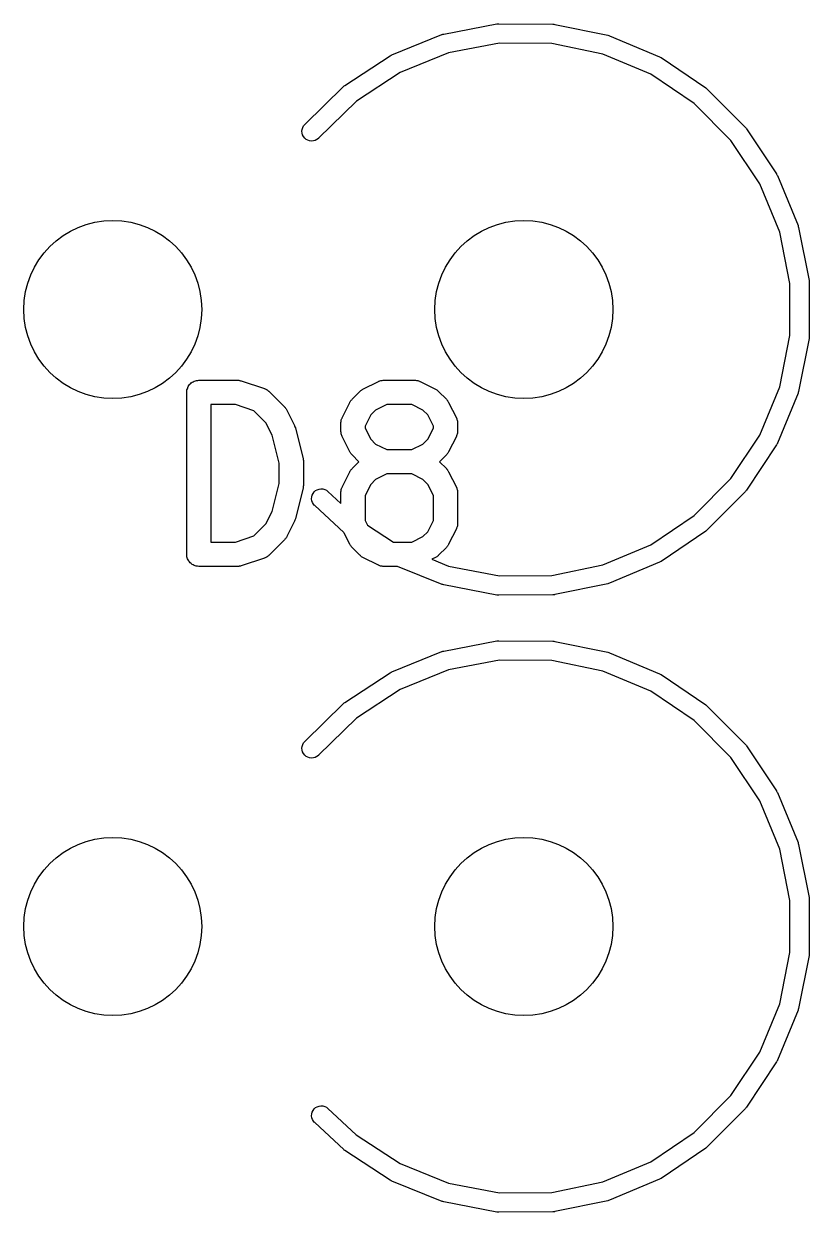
# Model space of a CAD drawing. Extents: x 47 to 146.1, y -90.2 to -39.3.
# Drawn here: x 62.95 to 67.8, y -74.15 to -66.82 of the extents above; entities that cross this region are included whole.
import ezdxf

# ---------------------------------------------------------------- set-up
doc = ezdxf.new("R2010")
doc.units = 0
doc.header["$MEASUREMENT"] = 0
doc.layers.add('BLACK', color=7, linetype='CONTINUOUS')

msp = doc.modelspace()

# ---------------------------------------------------------------- linework, layer by layer
at = {"layer": 'BLACK', "linetype": 'CONTINUOUS'}
for p, q in [((65.5454, -66.8793), (65.8735, -66.8167)), ((65.8735, -66.8167), (65.8743, -66.8165)), ((65.8743, -66.8165), (65.8797, -66.8161)), ((65.8797, -66.8161), (65.8852, -66.8156)), ((65.8852, -66.8156), (66.2192, -66.8179)), ((66.2192, -66.8179), (66.22, -66.8179)), ((66.22, -66.8179), (66.2254, -66.8186)), ((66.2254, -66.8186), (66.2308, -66.8191)), ((66.2308, -66.8191), (66.558, -66.8863)), ((65.2245, -67.0077), (65.5342, -66.8826)), ((65.5342, -66.8826), (65.5349, -66.8823)), ((65.5349, -66.8823), (65.5402, -66.8808)), ((65.5402, -66.8808), (65.5454, -66.8793)), ((66.558, -66.8863), (66.5588, -66.8864)), ((66.5588, -66.8864), (66.564, -66.8881)), ((66.564, -66.8881), (66.5692, -66.8897)), ((66.5692, -66.8897), (66.8771, -67.0191)), ((65.5737, -66.996), (65.2749, -67.1168)), ((65.8902, -66.9356), (65.5737, -66.996)), ((66.2125, -66.9379), (65.8902, -66.9356)), ((66.5281, -67.0026), (66.2125, -66.9379)), ((66.8252, -67.1275), (66.5281, -67.0026)), ((64.9346, -67.1961), (65.2141, -67.0132)), ((65.2141, -67.0132), (65.2148, -67.0127)), ((65.2148, -67.0127), (65.2197, -67.0102)), ((65.2197, -67.0102), (65.2245, -67.0077)), ((66.8771, -67.0191), (66.8779, -67.0195)), ((66.8779, -67.0195), (66.8827, -67.0221)), ((66.8827, -67.0221), (66.8874, -67.0247)), ((66.8874, -67.0247), (67.1644, -67.2115)), ((65.2749, -67.1168), (65.0053, -67.2933)), ((67.0924, -67.3077), (66.8252, -67.1275)), ((64.6869, -67.4371), (64.9255, -67.2034)), ((64.9255, -67.2034), (64.9261, -67.2028)), ((64.9261, -67.2028), (64.9304, -67.1995)), ((64.9304, -67.1995), (64.9346, -67.1961)), ((67.1644, -67.2115), (67.1651, -67.2119)), ((67.1651, -67.2119), (67.1692, -67.2154)), ((67.1692, -67.2154), (67.1734, -67.2189)), ((67.1734, -67.2189), (67.4088, -67.4559)), ((65.0053, -67.2933), (64.7708, -67.5229)), ((67.3195, -67.5363), (67.0924, -67.3077)), ((64.6793, -67.4461), (64.6869, -67.4371)), ((64.6689, -67.4792), (64.6702, -67.4675)), ((64.6698, -67.4908), (64.6689, -67.4792)), ((64.6731, -67.5021), (64.6698, -67.4908)), ((64.6702, -67.4675), (64.6737, -67.4564)), ((64.6784, -67.5125), (64.6731, -67.5021)), ((64.6737, -67.4564), (64.6793, -67.4461)), ((64.6857, -67.5217), (64.6784, -67.5125)), ((67.4088, -67.4559), (67.4094, -67.4565)), ((67.4094, -67.4565), (67.4128, -67.4608)), ((67.4128, -67.4608), (67.4162, -67.465)), ((67.4162, -67.465), (67.601, -67.7432)), ((64.6946, -67.5293), (64.6857, -67.5217)), ((64.7048, -67.535), (64.6946, -67.5293)), ((64.716, -67.5386), (64.7048, -67.535)), ((64.7276, -67.54), (64.716, -67.5386)), ((64.7393, -67.5391), (64.7276, -67.54)), ((64.7505, -67.5359), (64.7393, -67.5391)), ((64.761, -67.5307), (64.7505, -67.5359)), ((64.7702, -67.5234), (64.761, -67.5307)), ((64.7708, -67.5229), (64.7702, -67.5234)), ((67.4978, -67.8047), (67.3195, -67.5363)), ((67.6207, -68.1026), (67.4978, -67.8047)), ((67.601, -67.7432), (67.6015, -67.7439)), ((67.6015, -67.7439), (67.604, -67.7487)), ((67.604, -67.7487), (67.6065, -67.7535)), ((67.6065, -67.7535), (67.7339, -68.0623)), ((67.6833, -68.4187), (67.6207, -68.1026)), ((67.7339, -68.0623), (67.7342, -68.0631)), ((67.7342, -68.0631), (67.7357, -68.0684)), ((67.7357, -68.0684), (67.7372, -68.0735)), ((67.7372, -68.0735), (67.8021, -68.4012)), ((67.6833, -68.741), (67.6833, -68.4187)), ((67.8021, -68.4012), (67.8023, -68.402)), ((67.8023, -68.402), (67.8027, -68.4074)), ((67.8027, -68.4074), (67.8033, -68.4128)), ((67.8033, -68.4128), (67.8033, -68.7469)), ((67.6207, -69.0571), (67.6833, -68.741)), ((67.8022, -68.7585), (67.7373, -69.0862)), ((67.8027, -68.7531), (67.8022, -68.7585)), ((67.8033, -68.7477), (67.8027, -68.7531)), ((67.8033, -68.7469), (67.8033, -68.7477)), ((63.963, -69.0622), (63.9664, -69.056)), ((63.9664, -69.056), (63.9697, -69.0498)), ((63.9697, -69.0498), (63.9699, -69.0496)), ((63.9699, -69.0496), (63.97, -69.0494)), ((63.97, -69.0494), (63.9746, -69.0439)), ((63.9746, -69.0439), (63.9791, -69.0385)), ((63.9791, -69.0385), (63.9793, -69.0384)), ((63.9793, -69.0384), (63.9794, -69.0382)), ((63.9794, -69.0382), (63.9849, -69.0338)), ((63.9849, -69.0338), (63.9904, -69.0293)), ((63.9904, -69.0293), (63.9906, -69.0292)), ((63.9906, -69.0292), (63.9908, -69.029)), ((63.9908, -69.029), (63.9971, -69.0257)), ((63.9971, -69.0257), (64.0033, -69.0224)), ((64.0033, -69.0224), (64.0036, -69.0223)), ((64.0036, -69.0223), (64.0038, -69.0222)), ((64.0038, -69.0222), (64.0106, -69.0202)), ((64.0106, -69.0202), (64.0173, -69.0182)), ((64.0173, -69.0182), (64.0176, -69.0181)), ((64.0176, -69.0181), (64.0178, -69.0181)), ((64.0178, -69.0181), (64.0249, -69.0174)), ((64.0249, -69.0174), (64.0319, -69.0167)), ((64.0319, -69.0167), (64.27, -69.0167)), ((64.27, -69.0167), (64.271, -69.0168)), ((64.271, -69.0168), (64.2752, -69.0172)), ((64.2752, -69.0172), (64.2794, -69.0173)), ((64.2794, -69.0173), (64.2825, -69.018)), ((64.2825, -69.018), (64.2856, -69.0184)), ((64.2856, -69.0184), (64.2896, -69.0197)), ((64.2896, -69.0197), (64.2937, -69.0206)), ((64.2937, -69.0206), (64.4366, -69.0682)), ((65.046, -69.0723), (65.1412, -69.0247)), ((65.1412, -69.0247), (65.1422, -69.0242)), ((65.1422, -69.0242), (65.1442, -69.0234)), ((65.1442, -69.0234), (65.1462, -69.0224)), ((65.1462, -69.0224), (65.1511, -69.0209)), ((65.1511, -69.0209), (65.1559, -69.0192)), ((65.1559, -69.0192), (65.1581, -69.0188)), ((65.1581, -69.0188), (65.1602, -69.0182)), ((65.1602, -69.0182), (65.1653, -69.0177)), ((65.1653, -69.0177), (65.1704, -69.0169)), ((65.1704, -69.0169), (65.1726, -69.017)), ((65.1726, -69.017), (65.1748, -69.0167)), ((65.1748, -69.0167), (65.3652, -69.0167)), ((65.3652, -69.0167), (65.3663, -69.0168)), ((65.3663, -69.0168), (65.3685, -69.017)), ((65.3685, -69.017), (65.3707, -69.0169)), ((65.3707, -69.0169), (65.3757, -69.0178)), ((65.3757, -69.0178), (65.3808, -69.0184)), ((65.3808, -69.0184), (65.3829, -69.019)), ((65.3829, -69.019), (65.3851, -69.0194)), ((65.3851, -69.0194), (65.3899, -69.0213)), ((65.3899, -69.0213), (65.3948, -69.0228)), ((65.3948, -69.0228), (65.3967, -69.0239)), ((65.3967, -69.0239), (65.3988, -69.0247)), ((65.3988, -69.0247), (65.494, -69.0723)), ((67.498, -69.3551), (67.6207, -69.0571)), ((63.9569, -69.0907), (63.9577, -69.0837)), ((63.9569, -69.0912), (63.9569, -69.0907)), ((63.9569, -69.0917), (63.9569, -69.0912)), ((63.9569, -69.0912), (63.9569, -69.0912)), ((63.9569, -69.0912), (63.9569, -69.0912)), ((63.9569, -70.0917), (63.9569, -69.0917)), ((63.9577, -69.0837), (63.9584, -69.0767)), ((63.9584, -69.0767), (63.9585, -69.0764)), ((63.9585, -69.0762), (63.9607, -69.0695)), ((63.9585, -69.0764), (63.9585, -69.0762)), ((63.9607, -69.0695), (63.9628, -69.0627)), ((63.9628, -69.0627), (63.9629, -69.0624)), ((63.9629, -69.0624), (63.963, -69.0622)), ((64.4366, -69.0682), (64.4376, -69.0686)), ((64.4376, -69.0686), (64.4396, -69.0695)), ((64.4396, -69.0695), (64.4417, -69.0701)), ((64.4417, -69.0701), (64.4462, -69.0725)), ((64.4462, -69.0725), (64.4508, -69.0747)), ((64.4508, -69.0747), (64.4526, -69.076)), ((64.4526, -69.076), (64.4546, -69.077)), ((64.4546, -69.077), (64.4585, -69.0803)), ((64.4585, -69.0803), (64.4627, -69.0833)), ((64.4627, -69.0833), (64.4642, -69.0849)), ((64.4642, -69.0849), (64.4659, -69.0863)), ((64.4659, -69.0863), (64.5611, -69.1816)), ((64.9789, -69.134), (65.0265, -69.0863)), ((65.0265, -69.0863), (65.0272, -69.0856)), ((65.0272, -69.0856), (65.0305, -69.083)), ((65.0305, -69.083), (65.0336, -69.0801)), ((65.0336, -69.0801), (65.0362, -69.0784)), ((65.0362, -69.0784), (65.0387, -69.0765)), ((65.0387, -69.0765), (65.0424, -69.0745)), ((65.0424, -69.0745), (65.046, -69.0723)), ((65.494, -69.0723), (65.495, -69.0728)), ((65.495, -69.0728), (65.4985, -69.075)), ((65.4985, -69.075), (65.5022, -69.077)), ((65.5022, -69.077), (65.5046, -69.079)), ((65.5046, -69.079), (65.5072, -69.0807)), ((65.5072, -69.0807), (65.5103, -69.0837)), ((65.5103, -69.0837), (65.5135, -69.0863)), ((65.5135, -69.0863), (65.5611, -69.134)), ((67.7339, -69.0974), (67.6067, -69.4062)), ((67.7355, -69.0922), (67.7339, -69.0974)), ((67.7372, -69.087), (67.7355, -69.0922)), ((67.7373, -69.0862), (67.7372, -69.087)), ((64.1069, -69.1667), (64.1069, -70.0167)), ((64.2578, -69.1667), (64.1069, -69.1667)), ((64.3723, -69.2049), (64.2578, -69.1667)), ((64.5611, -69.1816), (64.5619, -69.1823)), ((64.5619, -69.1823), (64.5645, -69.1856)), ((64.5645, -69.1856), (64.5674, -69.1887)), ((64.5674, -69.1887), (64.569, -69.1913)), ((64.569, -69.1913), (64.571, -69.1938)), ((64.571, -69.1938), (64.5729, -69.1975)), ((64.5729, -69.1975), (64.5752, -69.2011)), ((64.5752, -69.2011), (64.6228, -69.2963)), ((64.9172, -69.2487), (64.9648, -69.1534)), ((64.9648, -69.1534), (64.9653, -69.1525)), ((64.9653, -69.1525), (64.9676, -69.149)), ((64.9676, -69.149), (64.9696, -69.1453)), ((64.9696, -69.1453), (64.9716, -69.1429)), ((64.9716, -69.1429), (64.9733, -69.1402)), ((64.9733, -69.1402), (64.9762, -69.1372)), ((64.9762, -69.1372), (64.9789, -69.134)), ((65.1239, -69.201), (65.0935, -69.2314)), ((65.1925, -69.1667), (65.1239, -69.201)), ((65.3475, -69.1667), (65.1925, -69.1667)), ((65.416, -69.201), (65.3475, -69.1667)), ((65.4465, -69.2314), (65.416, -69.201)), ((65.5611, -69.134), (65.5619, -69.1347)), ((65.5619, -69.1347), (65.5645, -69.138)), ((65.5645, -69.138), (65.5674, -69.1411)), ((65.5674, -69.1411), (65.569, -69.1437)), ((65.569, -69.1437), (65.571, -69.1461)), ((65.571, -69.1461), (65.5729, -69.1499)), ((65.5729, -69.1499), (65.5752, -69.1534)), ((65.5752, -69.1534), (65.6228, -69.2487)), ((64.4465, -69.279), (64.3723, -69.2049)), ((64.9095, -69.2768), (64.9104, -69.2717)), ((64.9095, -69.279), (64.9095, -69.2768)), ((64.9104, -69.2717), (64.9109, -69.2666)), ((64.9109, -69.2666), (64.9116, -69.2645)), ((64.9116, -69.2645), (64.912, -69.2623)), ((64.912, -69.2623), (64.9138, -69.2576)), ((64.9138, -69.2576), (64.9154, -69.2527)), ((64.9154, -69.2527), (64.9164, -69.2507)), ((64.9164, -69.2507), (64.9172, -69.2487)), ((65.0935, -69.2314), (65.0593, -69.2999)), ((65.4807, -69.2999), (65.4465, -69.2314)), ((65.6228, -69.2487), (65.6233, -69.2496)), ((65.6233, -69.2496), (65.624, -69.2517)), ((65.624, -69.2517), (65.6251, -69.2536)), ((65.6251, -69.2536), (65.6265, -69.2586)), ((65.6265, -69.2586), (65.6283, -69.2634)), ((65.6283, -69.2634), (65.6286, -69.2655)), ((65.6286, -69.2655), (65.6293, -69.2677)), ((65.6293, -69.2677), (65.6298, -69.2728)), ((65.6298, -69.2728), (65.6306, -69.2778)), ((65.6306, -69.2778), (65.6305, -69.28)), ((64.4849, -69.356), (64.4465, -69.279)), ((64.6228, -69.2963), (64.6233, -69.2972)), ((64.6233, -69.2972), (64.6234, -69.2976)), ((64.6234, -69.2976), (64.6236, -69.2979)), ((64.6236, -69.2979), (64.6259, -69.3045)), ((64.6259, -69.3045), (64.6283, -69.311)), ((64.6283, -69.311), (64.6284, -69.3113)), ((64.6284, -69.3113), (64.6285, -69.3117)), ((64.6285, -69.3117), (64.6761, -69.5021)), ((64.9093, -69.2812), (64.9095, -69.279)), ((64.9093, -69.2822), (64.9093, -69.2812)), ((64.9093, -69.3298), (64.9093, -69.2822)), ((64.9095, -69.332), (64.9093, -69.3298)), ((64.9094, -69.3342), (64.9095, -69.332)), ((64.9102, -69.3393), (64.9094, -69.3342)), ((64.9107, -69.3444), (64.9102, -69.3393)), ((64.9114, -69.3465), (64.9107, -69.3444)), ((64.9117, -69.3487), (64.9114, -69.3465)), ((64.9135, -69.3535), (64.9117, -69.3487)), ((65.0593, -69.2999), (65.0593, -69.3121)), ((65.0593, -69.3121), (65.0935, -69.3807)), ((65.4465, -69.3807), (65.4807, -69.3121)), ((65.4807, -69.3121), (65.4807, -69.2999)), ((65.628, -69.3497), (65.6262, -69.3545)), ((65.6284, -69.3475), (65.628, -69.3497)), ((65.6291, -69.3454), (65.6284, -69.3475)), ((65.6296, -69.3403), (65.6291, -69.3454)), ((65.6305, -69.3353), (65.6296, -69.3403)), ((65.6305, -69.28), (65.6307, -69.2822)), ((65.6307, -69.3309), (65.6305, -69.3331)), ((65.6305, -69.3331), (65.6305, -69.3353)), ((65.6307, -69.2822), (65.6307, -69.3298)), ((65.6307, -69.3298), (65.6307, -69.3309)), ((64.5283, -69.5296), (64.4849, -69.356)), ((64.9149, -69.3584), (64.9135, -69.3535)), ((64.916, -69.3604), (64.9149, -69.3584)), ((64.9167, -69.3624), (64.916, -69.3604)), ((64.9172, -69.3634), (64.9167, -69.3624)), ((64.9648, -69.4586), (64.9172, -69.3634)), ((65.0935, -69.3807), (65.1239, -69.4111)), ((65.1239, -69.4111), (65.1925, -69.4453)), ((65.3475, -69.4453), (65.416, -69.4111)), ((65.416, -69.4111), (65.4465, -69.3807)), ((65.6228, -69.3634), (65.5752, -69.4586)), ((65.6236, -69.3613), (65.6228, -69.3634)), ((65.6246, -69.3594), (65.6236, -69.3613)), ((65.6262, -69.3545), (65.6246, -69.3594)), ((67.3197, -69.6235), (67.498, -69.3551)), ((67.6012, -69.4166), (67.4164, -69.6948)), ((67.6037, -69.4118), (67.6012, -69.4166)), ((67.6064, -69.407), (67.6037, -69.4118)), ((67.6067, -69.4062), (67.6064, -69.407)), ((64.9671, -69.4622), (64.9648, -69.4586)), ((64.969, -69.4659), (64.9671, -69.4622)), ((64.971, -69.4684), (64.969, -69.4659)), ((64.9726, -69.471), (64.971, -69.4684)), ((64.9755, -69.4741), (64.9726, -69.471)), ((64.9781, -69.4774), (64.9755, -69.4741)), ((64.9789, -69.4781), (64.9781, -69.4774)), ((65.0211, -69.5203), (64.9789, -69.4781)), ((65.1925, -69.4453), (65.3475, -69.4453)), ((65.5611, -69.4781), (65.5189, -69.5203)), ((65.5638, -69.4749), (65.5611, -69.4781)), ((65.5667, -69.4718), (65.5638, -69.4749)), ((65.5684, -69.4692), (65.5667, -69.4718)), ((65.5704, -69.4668), (65.5684, -69.4692)), ((65.5724, -69.4631), (65.5704, -69.4668)), ((65.5747, -69.4596), (65.5724, -69.4631)), ((65.5752, -69.4586), (65.5747, -69.4596)), ((64.5283, -69.6539), (64.5283, -69.5296)), ((64.6761, -69.5021), (64.6763, -69.5031)), ((64.6763, -69.5031), (64.6765, -69.5045)), ((64.6765, -69.5045), (64.6769, -69.5057)), ((64.6769, -69.5057), (64.6775, -69.5117)), ((64.6775, -69.5117), (64.6783, -69.5177)), ((64.6783, -69.5177), (64.6782, -69.519)), ((64.6782, -69.519), (64.6783, -69.5203)), ((64.6783, -69.5203), (64.6783, -69.6632)), ((64.9696, -69.5738), (64.9716, -69.5714)), ((64.9716, -69.5714), (64.9733, -69.5688)), ((64.9733, -69.5688), (64.9762, -69.5658)), ((64.9762, -69.5658), (64.9789, -69.5625)), ((64.9789, -69.5625), (65.0211, -69.5203)), ((65.5189, -69.5203), (65.5611, -69.5625)), ((65.5611, -69.5625), (65.5619, -69.5633)), ((65.5619, -69.5633), (65.5645, -69.5666)), ((65.5645, -69.5666), (65.5674, -69.5696)), ((65.5674, -69.5696), (65.569, -69.5723)), ((64.9172, -69.6773), (64.9648, -69.582)), ((64.9648, -69.582), (64.9653, -69.5811)), ((64.9653, -69.5811), (64.9676, -69.5775)), ((64.9676, -69.5775), (64.9696, -69.5738)), ((65.1239, -69.6296), (65.0935, -69.66)), ((65.1925, -69.5953), (65.1239, -69.6296)), ((65.3475, -69.5953), (65.1925, -69.5953)), ((65.416, -69.6296), (65.3475, -69.5953)), ((65.4465, -69.66), (65.416, -69.6296)), ((65.569, -69.5723), (65.571, -69.5747)), ((65.571, -69.5747), (65.5729, -69.5784)), ((65.5729, -69.5784), (65.5752, -69.582)), ((65.5752, -69.582), (65.6228, -69.6773)), ((67.0926, -69.8522), (67.3197, -69.6235)), ((64.4849, -69.8275), (64.5283, -69.6539)), ((64.6761, -69.6814), (64.6285, -69.8718)), ((64.6763, -69.68), (64.6761, -69.6814)), ((64.6767, -69.6788), (64.6763, -69.68)), ((64.6774, -69.6728), (64.6767, -69.6788)), ((64.6782, -69.6669), (64.6774, -69.6728)), ((64.6783, -69.6642), (64.6782, -69.6655)), ((64.6782, -69.6655), (64.6782, -69.6669)), ((64.6783, -69.6632), (64.6783, -69.6642)), ((64.7324, -69.726), (64.7376, -69.7155)), ((64.7376, -69.7155), (64.7448, -69.7062)), ((64.7448, -69.7062), (64.7536, -69.6985)), ((64.7536, -69.6985), (64.7638, -69.6927)), ((64.7638, -69.6927), (64.7748, -69.6889)), ((64.7748, -69.6889), (64.7865, -69.6874)), ((64.7865, -69.6874), (64.7981, -69.6882)), ((64.7981, -69.6882), (64.8095, -69.6912)), ((64.8095, -69.6912), (64.82, -69.6963)), ((64.82, -69.6963), (64.8293, -69.7034)), ((64.8293, -69.7034), (64.9093, -69.7777)), ((64.9093, -69.7097), (64.9095, -69.7076)), ((64.9093, -69.7108), (64.9093, -69.7097)), ((64.9093, -69.7777), (64.9093, -69.7108)), ((64.9095, -69.7053), (64.9104, -69.7003)), ((64.9095, -69.7076), (64.9095, -69.7053)), ((64.9104, -69.7003), (64.9109, -69.6952)), ((64.9109, -69.6952), (64.9116, -69.6931)), ((64.9116, -69.6931), (64.912, -69.6909)), ((64.912, -69.6909), (64.9138, -69.6861)), ((64.9138, -69.6861), (64.9154, -69.6812)), ((64.9154, -69.6812), (64.9164, -69.6793)), ((64.9164, -69.6793), (64.9172, -69.6773)), ((65.0935, -69.66), (65.0593, -69.7285)), ((65.4807, -69.7285), (65.4465, -69.66)), ((65.6228, -69.6773), (65.6233, -69.6782)), ((65.6233, -69.6782), (65.624, -69.6803)), ((65.624, -69.6803), (65.6251, -69.6822)), ((65.6251, -69.6822), (65.6265, -69.6871)), ((65.6265, -69.6871), (65.6283, -69.6919)), ((65.6283, -69.6919), (65.6286, -69.6941)), ((65.6286, -69.6941), (65.6293, -69.6962)), ((65.6293, -69.6962), (65.6298, -69.7013)), ((65.6298, -69.7013), (65.6306, -69.7064)), ((65.6306, -69.7064), (65.6305, -69.7086)), ((65.6305, -69.7086), (65.6307, -69.7108)), ((65.6307, -69.7108), (65.6307, -69.9013)), ((67.409, -69.7039), (67.1736, -69.9409)), ((67.4124, -69.6996), (67.409, -69.7039)), ((67.4159, -69.6955), (67.4124, -69.6996)), ((67.4164, -69.6948), (67.4159, -69.6955)), ((64.7285, -69.7489), (64.7293, -69.7373)), ((64.7299, -69.7606), (64.7285, -69.7489)), ((64.7293, -69.7373), (64.7324, -69.726)), ((64.7336, -69.7717), (64.7299, -69.7606)), ((64.7394, -69.7819), (64.7336, -69.7717)), ((64.747, -69.7907), (64.7394, -69.7819)), ((64.7476, -69.7913), (64.747, -69.7907)), ((64.9269, -69.9579), (64.7476, -69.7913)), ((65.0593, -69.7285), (65.0593, -69.8836)), ((65.4807, -69.8836), (65.4807, -69.7285)), ((64.4465, -69.9045), (64.4849, -69.8275)), ((66.8255, -70.0324), (67.0926, -69.8522)), ((64.3723, -69.9786), (64.4465, -69.9045)), ((64.6228, -69.8872), (64.5752, -69.9824)), ((64.6229, -69.8869), (64.6228, -69.8872)), ((64.6231, -69.8866), (64.6229, -69.8869)), ((64.6255, -69.8801), (64.6231, -69.8866)), ((64.628, -69.8735), (64.6255, -69.8801)), ((64.6281, -69.8732), (64.628, -69.8735)), ((64.6282, -69.8729), (64.6281, -69.8732)), ((64.6285, -69.8718), (64.6282, -69.8729)), ((65.0593, -69.8836), (65.0731, -69.9111)), ((65.0731, -69.9111), (65.2345, -70.0167)), ((65.4465, -69.9521), (65.4807, -69.8836)), ((65.6228, -69.9348), (65.5752, -70.03)), ((65.6236, -69.9327), (65.6228, -69.9348)), ((65.6246, -69.9308), (65.6236, -69.9327)), ((65.6262, -69.9259), (65.6246, -69.9308)), ((65.628, -69.9211), (65.6262, -69.9259)), ((65.6284, -69.919), (65.628, -69.9211)), ((65.6291, -69.9169), (65.6284, -69.919)), ((65.6296, -69.9118), (65.6291, -69.9169)), ((65.6305, -69.9067), (65.6296, -69.9118)), ((65.6307, -69.9023), (65.6305, -69.9045)), ((65.6305, -69.9045), (65.6305, -69.9067)), ((65.6307, -69.9013), (65.6307, -69.9023)), ((64.2578, -70.0167), (64.3723, -69.9786)), ((64.5611, -70.0019), (64.4659, -70.0972)), ((64.5638, -69.9987), (64.5611, -70.0019)), ((64.5667, -69.9956), (64.5638, -69.9987)), ((64.5684, -69.993), (64.5667, -69.9956)), ((64.5704, -69.9906), (64.5684, -69.993)), ((64.5724, -69.9869), (64.5704, -69.9906)), ((64.5747, -69.9834), (64.5724, -69.9869)), ((64.5752, -69.9824), (64.5747, -69.9834)), ((64.9299, -69.9602), (64.9269, -69.9579)), ((64.9648, -70.03), (64.9299, -69.9602)), ((65.3475, -70.0167), (65.416, -69.9825)), ((65.416, -69.9825), (65.4465, -69.9521)), ((67.1646, -69.9484), (66.8877, -70.1352)), ((67.1688, -69.9449), (67.1646, -69.9484)), ((67.173, -69.9415), (67.1688, -69.9449)), ((67.1736, -69.9409), (67.173, -69.9415)), ((64.1069, -70.0167), (64.2578, -70.0167)), ((64.9671, -70.0336), (64.9648, -70.03)), ((64.969, -70.0374), (64.9671, -70.0336)), ((64.971, -70.0398), (64.969, -70.0374)), ((64.9726, -70.0424), (64.971, -70.0398)), ((64.9755, -70.0455), (64.9726, -70.0424)), ((64.9781, -70.0488), (64.9755, -70.0455)), ((64.9789, -70.0495), (64.9781, -70.0488)), ((65.0265, -70.0972), (64.9789, -70.0495)), ((65.2345, -70.0167), (65.3475, -70.0167)), ((65.5611, -70.0495), (65.5135, -70.0972)), ((65.5638, -70.0463), (65.5611, -70.0495)), ((65.5667, -70.0433), (65.5638, -70.0463)), ((65.5684, -70.0406), (65.5667, -70.0433)), ((65.5704, -70.0382), (65.5684, -70.0406)), ((65.5724, -70.0345), (65.5704, -70.0382)), ((65.5747, -70.031), (65.5724, -70.0345)), ((65.5752, -70.03), (65.5747, -70.031)), ((66.5284, -70.1573), (66.8255, -70.0324)), ((63.9576, -70.0988), (63.9569, -70.0917)), ((63.9582, -70.1058), (63.9576, -70.0988)), ((63.9583, -70.1061), (63.9582, -70.1058)), ((63.9583, -70.1063), (63.9583, -70.1061)), ((63.9604, -70.1131), (63.9583, -70.1063)), ((63.9624, -70.1198), (63.9604, -70.1131)), ((63.9625, -70.1201), (63.9624, -70.1198)), ((63.9626, -70.1203), (63.9625, -70.1201)), ((63.9659, -70.1266), (63.9626, -70.1203)), ((63.9691, -70.1328), (63.9659, -70.1266)), ((63.9693, -70.133), (63.9691, -70.1328)), ((63.9694, -70.1332), (63.9693, -70.133)), ((63.9739, -70.1388), (63.9694, -70.1332)), ((63.9783, -70.1442), (63.9739, -70.1388)), ((63.9785, -70.1444), (63.9783, -70.1442)), ((63.9787, -70.1446), (63.9785, -70.1444)), ((63.9841, -70.1491), (63.9787, -70.1446)), ((63.9895, -70.1536), (63.9841, -70.1491)), ((63.9898, -70.1538), (63.9895, -70.1536)), ((63.99, -70.1539), (63.9898, -70.1538)), ((63.9962, -70.1573), (63.99, -70.1539)), ((64.0024, -70.1607), (63.9962, -70.1573)), ((64.4366, -70.1153), (64.2937, -70.1629)), ((64.4386, -70.1144), (64.4366, -70.1153)), ((64.4407, -70.1138), (64.4386, -70.1144)), ((64.4453, -70.1114), (64.4407, -70.1138)), ((64.4499, -70.1093), (64.4453, -70.1114)), ((64.4517, -70.108), (64.4499, -70.1093)), ((64.4537, -70.107), (64.4517, -70.108)), ((64.4577, -70.1038), (64.4537, -70.107)), ((64.4619, -70.1009), (64.4577, -70.1038)), ((64.4634, -70.0993), (64.4619, -70.1009)), ((64.4651, -70.0979), (64.4634, -70.0993)), ((64.4659, -70.0972), (64.4651, -70.0979)), ((65.0297, -70.0998), (65.0265, -70.0972)), ((65.0328, -70.1028), (65.0297, -70.0998)), ((65.0354, -70.1045), (65.0328, -70.1028)), ((65.0378, -70.1064), (65.0354, -70.1045)), ((65.0415, -70.1084), (65.0378, -70.1064)), ((65.045, -70.1107), (65.0415, -70.1084)), ((65.046, -70.1112), (65.045, -70.1107)), ((65.1412, -70.1588), (65.046, -70.1112)), ((65.1433, -70.1596), (65.1412, -70.1588)), ((65.494, -70.1112), (65.4713, -70.1226)), ((65.4713, -70.1226), (65.5739, -70.164)), ((65.4976, -70.109), (65.494, -70.1112)), ((65.5013, -70.107), (65.4976, -70.109)), ((65.5038, -70.1051), (65.5013, -70.107)), ((65.5064, -70.1034), (65.5038, -70.1051)), ((65.5095, -70.1005), (65.5064, -70.1034)), ((65.5128, -70.0979), (65.5095, -70.1005)), ((65.5135, -70.0972), (65.5128, -70.0979)), ((66.2127, -70.2221), (66.5284, -70.1573)), ((66.8774, -70.1407), (66.5695, -70.2702)), ((66.8822, -70.1382), (66.8774, -70.1407)), ((66.887, -70.1356), (66.8822, -70.1382)), ((66.8877, -70.1352), (66.887, -70.1356)), ((64.0026, -70.1608), (64.0024, -70.1607)), ((64.0028, -70.1609), (64.0026, -70.1608)), ((64.0096, -70.163), (64.0028, -70.1609)), ((64.0163, -70.1651), (64.0096, -70.163)), ((64.0166, -70.1651), (64.0163, -70.1651)), ((64.0168, -70.1652), (64.0166, -70.1651)), ((64.0238, -70.1659), (64.0168, -70.1652)), ((64.0309, -70.1667), (64.0238, -70.1659)), ((64.0314, -70.1667), (64.0309, -70.1667)), ((64.0319, -70.1667), (64.0314, -70.1667)), ((64.0314, -70.1667), (64.0314, -70.1667)), ((64.0314, -70.1667), (64.0314, -70.1667)), ((64.27, -70.1667), (64.0319, -70.1667)), ((64.2742, -70.1663), (64.27, -70.1667)), ((64.2784, -70.1663), (64.2742, -70.1663)), ((64.2815, -70.1656), (64.2784, -70.1663)), ((64.2846, -70.1653), (64.2815, -70.1656)), ((64.2886, -70.1641), (64.2846, -70.1653)), ((64.2927, -70.1632), (64.2886, -70.1641)), ((64.2937, -70.1629), (64.2927, -70.1632)), ((65.1452, -70.1607), (65.1433, -70.1596)), ((65.1501, -70.1622), (65.1452, -70.1607)), ((65.1549, -70.1641), (65.1501, -70.1622)), ((65.1571, -70.1644), (65.1549, -70.1641)), ((65.1592, -70.1651), (65.1571, -70.1644)), ((65.1643, -70.1657), (65.1592, -70.1651)), ((65.1693, -70.1665), (65.1643, -70.1657)), ((65.1715, -70.1665), (65.1693, -70.1665)), ((65.1737, -70.1667), (65.1715, -70.1665)), ((65.1748, -70.1667), (65.1737, -70.1667)), ((65.2602, -70.1667), (65.1748, -70.1667)), ((65.5344, -70.2775), (65.2602, -70.1667)), ((65.5739, -70.164), (65.8905, -70.2244)), ((65.8905, -70.2244), (66.2127, -70.2221)), ((65.5397, -70.279), (65.5344, -70.2775)), ((65.5449, -70.2807), (65.5397, -70.279)), ((65.5457, -70.2808), (65.5449, -70.2807)), ((65.8738, -70.3434), (65.5457, -70.2808)), ((66.5583, -70.2737), (66.2311, -70.3409)), ((66.5635, -70.2721), (66.5583, -70.2737)), ((66.5687, -70.2705), (66.5635, -70.2721)), ((66.5695, -70.2702), (66.5687, -70.2705)), ((65.8792, -70.3439), (65.8738, -70.3434)), ((65.8846, -70.3444), (65.8792, -70.3439)), ((65.8855, -70.3444), (65.8846, -70.3444)), ((66.2195, -70.3421), (65.8855, -70.3444)), ((66.2249, -70.3415), (66.2195, -70.3421)), ((66.2303, -70.341), (66.2249, -70.3415)), ((66.2311, -70.3409), (66.2303, -70.341)), ((65.5454, -70.6893), (65.8735, -70.6267)), ((65.8735, -70.6267), (65.8743, -70.6265)), ((65.8743, -70.6265), (65.8797, -70.6261)), ((65.8797, -70.6261), (65.8852, -70.6256)), ((65.8852, -70.6256), (66.2192, -70.6279)), ((66.2192, -70.6279), (66.22, -70.6279)), ((66.22, -70.6279), (66.2254, -70.6286)), ((66.2254, -70.6286), (66.2308, -70.6291)), ((66.2308, -70.6291), (66.558, -70.6963)), ((65.2245, -70.8177), (65.5342, -70.6926)), ((65.5342, -70.6926), (65.5349, -70.6923)), ((65.5349, -70.6923), (65.5402, -70.6908)), ((65.5402, -70.6908), (65.5454, -70.6893)), ((65.8902, -70.7456), (65.5737, -70.806)), ((66.2125, -70.7479), (65.8902, -70.7456)), ((66.558, -70.6963), (66.5588, -70.6964)), ((66.5588, -70.6964), (66.564, -70.6981)), ((66.564, -70.6981), (66.5692, -70.6997)), ((66.5692, -70.6997), (66.8771, -70.8291)), ((65.2197, -70.8202), (65.2245, -70.8177)), ((65.5737, -70.806), (65.2749, -70.9268)), ((66.5281, -70.8126), (66.2125, -70.7479)), ((66.8252, -70.9375), (66.5281, -70.8126)), ((64.9346, -71.0061), (65.2141, -70.8232)), ((65.2141, -70.8232), (65.2148, -70.8227)), ((65.2148, -70.8227), (65.2197, -70.8202)), ((66.8771, -70.8291), (66.8779, -70.8295)), ((66.8779, -70.8295), (66.8827, -70.8321)), ((66.8827, -70.8321), (66.8874, -70.8347)), ((66.8874, -70.8347), (67.1644, -71.0215)), ((65.2749, -70.9268), (65.0053, -71.1033)), ((67.0924, -71.1177), (66.8252, -70.9375)), ((64.6869, -71.2471), (64.9255, -71.0134)), ((64.9255, -71.0134), (64.9261, -71.0128)), ((64.9261, -71.0128), (64.9304, -71.0095)), ((64.9304, -71.0095), (64.9346, -71.0061)), ((67.1644, -71.0215), (67.1651, -71.0219)), ((67.1651, -71.0219), (67.1692, -71.0254)), ((67.1692, -71.0254), (67.1734, -71.0289)), ((67.1734, -71.0289), (67.4088, -71.2659)), ((65.0053, -71.1033), (64.7708, -71.3329)), ((67.3195, -71.3463), (67.0924, -71.1177)), ((64.6737, -71.2664), (64.6793, -71.2561)), ((64.6793, -71.2561), (64.6869, -71.2471)), ((64.6689, -71.2892), (64.6702, -71.2775)), ((64.6698, -71.3008), (64.6689, -71.2892)), ((64.6731, -71.3121), (64.6698, -71.3008)), ((64.6702, -71.2775), (64.6737, -71.2664)), ((64.6784, -71.3225), (64.6731, -71.3121)), ((64.6857, -71.3317), (64.6784, -71.3225)), ((64.6946, -71.3393), (64.6857, -71.3317)), ((64.7708, -71.3329), (64.7702, -71.3334)), ((67.4088, -71.2659), (67.4094, -71.2665)), ((67.4094, -71.2665), (67.4128, -71.2708)), ((67.4128, -71.2708), (67.4162, -71.275)), ((67.4162, -71.275), (67.601, -71.5532)), ((64.7048, -71.345), (64.6946, -71.3393)), ((64.716, -71.3486), (64.7048, -71.345)), ((64.7276, -71.35), (64.716, -71.3486)), ((64.7393, -71.3491), (64.7276, -71.35)), ((64.7505, -71.3459), (64.7393, -71.3491)), ((64.761, -71.3407), (64.7505, -71.3459)), ((64.7702, -71.3334), (64.761, -71.3407)), ((67.4978, -71.6147), (67.3195, -71.3463)), ((67.601, -71.5532), (67.6015, -71.5539)), ((67.6207, -71.9126), (67.4978, -71.6147)), ((67.6015, -71.5539), (67.604, -71.5587)), ((67.604, -71.5587), (67.6065, -71.5635)), ((67.6065, -71.5635), (67.7339, -71.8723)), ((67.6833, -72.2287), (67.6207, -71.9126)), ((67.7339, -71.8723), (67.7342, -71.8731)), ((67.7342, -71.8731), (67.7357, -71.8784)), ((67.7357, -71.8784), (67.7372, -71.8835)), ((67.7372, -71.8835), (67.8021, -72.2112)), ((67.8021, -72.2112), (67.8023, -72.212)), ((67.8023, -72.212), (67.8028, -72.2174)), ((67.6833, -72.551), (67.6833, -72.2287)), ((67.8028, -72.2174), (67.8033, -72.2228)), ((67.8033, -72.2228), (67.8033, -72.5569)), ((67.6207, -72.8671), (67.6833, -72.551)), ((67.8022, -72.5685), (67.7373, -72.8962)), ((67.8027, -72.5631), (67.8022, -72.5685)), ((67.8033, -72.5577), (67.8027, -72.5631)), ((67.8033, -72.5569), (67.8033, -72.5577)), ((67.498, -73.1651), (67.6207, -72.8671)), ((67.7339, -72.9074), (67.6067, -73.2162)), ((67.7355, -72.9022), (67.7339, -72.9074)), ((67.7372, -72.897), (67.7355, -72.9022)), ((67.7373, -72.8962), (67.7372, -72.897)), ((67.3197, -73.4335), (67.498, -73.1651)), ((67.6012, -73.2266), (67.4164, -73.5048)), ((67.6037, -73.2218), (67.6012, -73.2266)), ((67.6064, -73.217), (67.6037, -73.2218)), ((67.6067, -73.2162), (67.6064, -73.217)), ((67.0926, -73.6622), (67.3197, -73.4335)), ((64.7324, -73.536), (64.7376, -73.5255)), ((64.7376, -73.5255), (64.7448, -73.5162)), ((64.7448, -73.5162), (64.7536, -73.5085)), ((64.7536, -73.5085), (64.7638, -73.5027)), ((64.7638, -73.5027), (64.7748, -73.4989)), ((64.7748, -73.4989), (64.7865, -73.4974)), ((64.7865, -73.4974), (64.7981, -73.4982)), ((64.7981, -73.4982), (64.8095, -73.5012)), ((64.8095, -73.5012), (64.82, -73.5063)), ((64.82, -73.5063), (64.8293, -73.5134)), ((64.8293, -73.5134), (65.0048, -73.6765)), ((67.409, -73.5139), (67.1736, -73.7509)), ((67.4124, -73.5096), (67.409, -73.5139)), ((67.4159, -73.5055), (67.4124, -73.5096)), ((67.4164, -73.5048), (67.4159, -73.5055)), ((64.7285, -73.5589), (64.7293, -73.5473)), ((64.7299, -73.5706), (64.7285, -73.5589)), ((64.7293, -73.5473), (64.7324, -73.536)), ((64.7336, -73.5817), (64.7299, -73.5706)), ((64.7394, -73.5919), (64.7336, -73.5817)), ((64.747, -73.6007), (64.7394, -73.5919)), ((64.7476, -73.6013), (64.747, -73.6007)), ((64.9269, -73.7679), (64.7476, -73.6013)), ((65.0048, -73.6765), (65.2751, -73.8533)), ((66.8255, -73.8424), (67.0926, -73.6622)), ((67.1688, -73.7549), (67.1646, -73.7584)), ((67.173, -73.7515), (67.1688, -73.7549)), ((67.1736, -73.7509), (67.173, -73.7515)), ((64.9306, -73.7707), (64.9269, -73.7679)), ((64.9342, -73.7736), (64.9306, -73.7707)), ((64.9348, -73.7741), (64.9342, -73.7736)), ((65.2144, -73.957), (64.9348, -73.7741)), ((67.1646, -73.7584), (66.8877, -73.9452)), ((65.2751, -73.8533), (65.5739, -73.974)), ((66.5284, -73.9673), (66.8255, -73.8424)), ((65.2192, -73.9595), (65.2144, -73.957)), ((65.224, -73.9621), (65.2192, -73.9595)), ((65.2247, -73.9624), (65.224, -73.9621)), ((65.5344, -74.0875), (65.2247, -73.9624)), ((65.5739, -73.974), (65.8905, -74.0344)), ((66.2127, -74.0321), (66.5284, -73.9673)), ((66.8774, -73.9507), (66.5695, -74.0802)), ((66.8822, -73.9482), (66.8774, -73.9507)), ((66.887, -73.9456), (66.8822, -73.9482)), ((66.8877, -73.9452), (66.887, -73.9456)), ((65.8905, -74.0344), (66.2127, -74.0321)), ((65.5397, -74.089), (65.5344, -74.0875)), ((65.5449, -74.0907), (65.5397, -74.089)), ((65.5457, -74.0908), (65.5449, -74.0907)), ((65.8738, -74.1534), (65.5457, -74.0908)), ((66.5583, -74.0837), (66.2311, -74.1509)), ((66.5635, -74.0821), (66.5583, -74.0837)), ((66.5687, -74.0805), (66.5635, -74.0821)), ((66.5695, -74.0802), (66.5687, -74.0805)), ((65.8792, -74.1539), (65.8738, -74.1534)), ((65.8846, -74.1544), (65.8792, -74.1539)), ((65.8855, -74.1544), (65.8846, -74.1544)), ((66.2195, -74.1521), (65.8855, -74.1544)), ((66.2249, -74.1515), (66.2195, -74.1521)), ((66.2303, -74.151), (66.2249, -74.1515)), ((66.2311, -74.1509), (66.2303, -74.151))]:
    msp.add_line(p, q, dxfattribs=at)
at = {"layer": 'BLACK'}
for centre in [(63.5, -68.58), (63.5, -68.58), (66.04, -68.58), (66.04, -68.58), (63.5, -72.39), (63.5, -72.39), (66.04, -72.39), (66.04, -72.39)]:
    msp.add_circle(centre, 0.55, dxfattribs=at)

doc.saveas('drawing.dxf')
